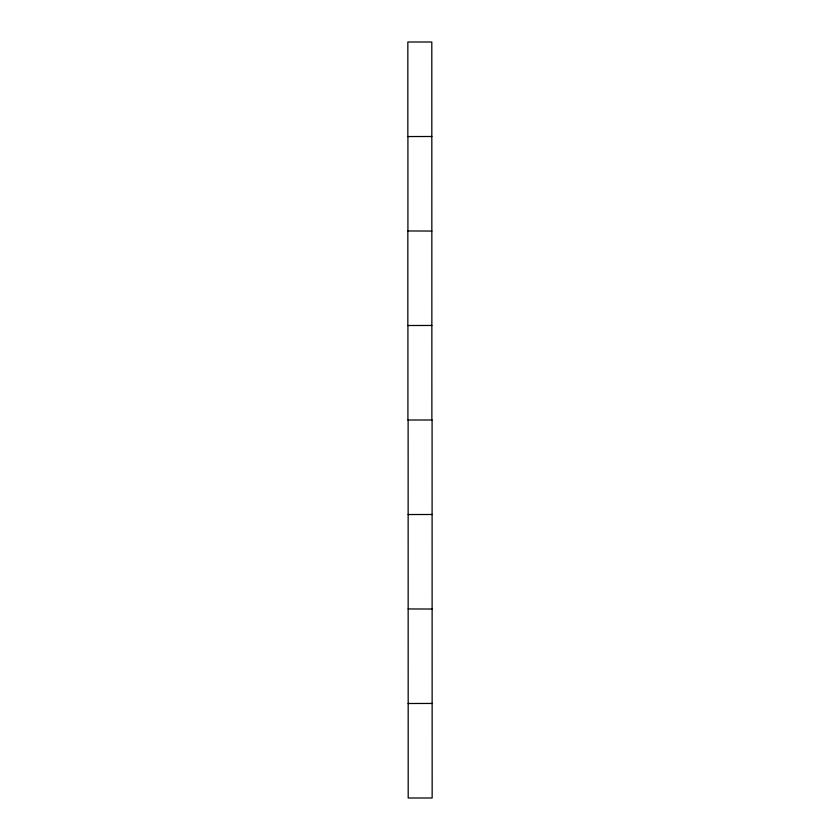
<?xml version="1.0" encoding="UTF-8"?>
<svg xmlns="http://www.w3.org/2000/svg" width="840" height="840" viewBox="0 0 840 840"><rect width="100%" height="100%" fill="white"/><g stroke="black" fill="none" stroke-linecap="round" stroke-linejoin="round"><path stroke-width="1.26" d="M431.876 136.5L407.841 136.553L407.841 42L431.802 42L431.876 420.011M431.876 231.053L407.841 230.958L407.841 325.51L431.876 325.458M408.125 514.542L432.159 514.49M408.125 608.948L432.159 609.042M408.125 703.5L432.159 703.448M408.125 419.99L408.198 798L432.159 798L432.086 419.99L407.915 420.011L407.915 325.458M407.915 136.5L407.915 231.053"/></g></svg>
